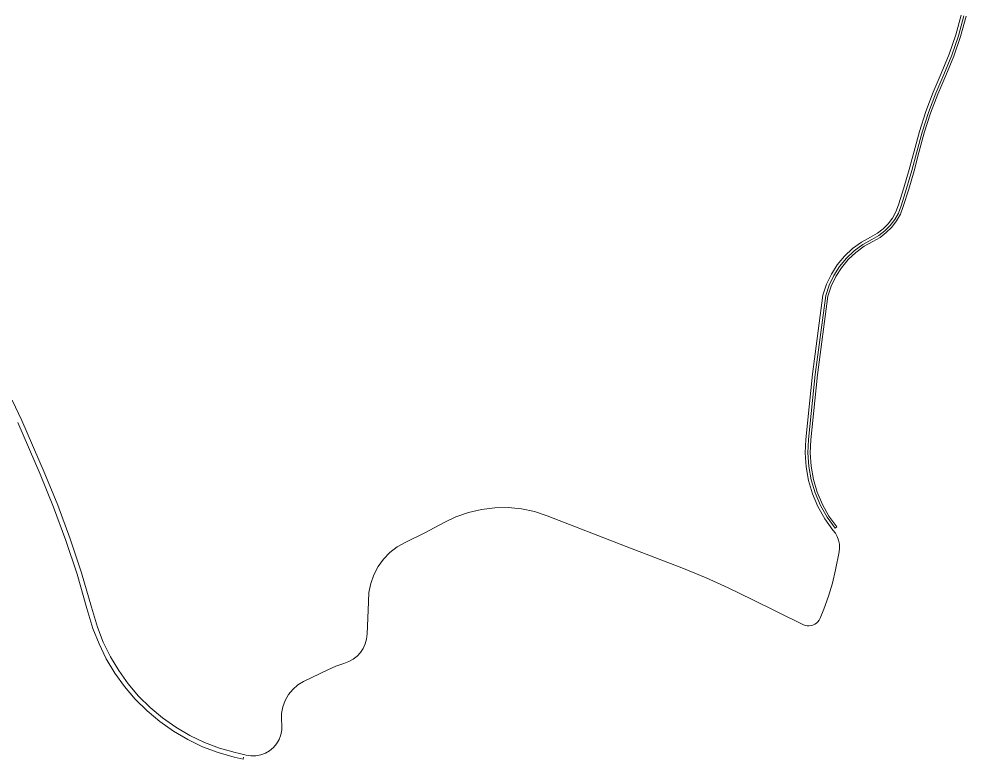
# Model space of a CAD drawing. Header units: feet. Extents: x 7510401 to 7512211, y 4691617 to 4692524.
# Drawn here: x 7511062 to 7511573, y 4691617 to 4692016 of the extents above; entities that cross this region are included whole.
import ezdxf

# ---------------------------------------------------------------- set-up
doc = ezdxf.new("R2010")
doc.units = ezdxf.units.FT
doc.header["$MEASUREMENT"] = 0
doc.layers.add('rruget', color=5, linetype='Continuous', lineweight=0)

msp = doc.modelspace()

# ---------------------------------------------------------------- linework, layer by layer
at = {"layer": 'rruget'}
for points in [[(7511057.94, 4691810.15), (7511063.27, 4691799.17), (7511075.36, 4691771.31), (7511082.72, 4691753.46), (7511089.41, 4691735.35), (7511095.43, 4691717), (7511100.77, 4691698.45), (7511104.01, 4691687.8), (7511107.18, 4691679.65), (7511111.03, 4691671.79), (7511115.52, 4691664.29), (7511120.61, 4691657.19), (7511126.29, 4691650.53), (7511132.5, 4691644.38), (7511139.2, 4691638.76), (7511146.35, 4691633.73), (7511153.9, 4691629.31), (7511161.79, 4691625.53), (7511169.96, 4691622.43), (7511178.37, 4691620.03), (7511180.05, 4691619.69), (7511184.26, 4691618.74), (7511186.89, 4691618.3), (7511189.57, 4691618.32), (7511192.2, 4691618.8), (7511194.71, 4691619.73), (7511197.02, 4691621.07), (7511199.07, 4691622.79), (7511200.79, 4691624.84), (7511202.14, 4691627.15), (7511203.06, 4691629.65), (7511203.55, 4691632.29), (7511203.57, 4691634.96), (7511203.37, 4691637.6), (7511203.4, 4691641.09), (7511204.05, 4691644.7), (7511205.31, 4691648.15), (7511207.14, 4691651.33), (7511209.48, 4691654.16), (7511212.27, 4691656.54), (7511215.27, 4691658.33), (7511228.47, 4691664.72), (7511232.8, 4691666.61), (7511237.11, 4691668.08), (7511239.82, 4691669.12), (7511242.12, 4691670.44), (7511244.19, 4691672.1), (7511245.98, 4691674.06), (7511247.44, 4691676.27), (7511248.55, 4691678.68), (7511249.27, 4691681.23), (7511249.61, 4691684.03), (7511250.34, 4691701.19), (7511250.34, 4691701.61), (7511250.59, 4691706.43), (7511251.56, 4691711.32), (7511253.22, 4691716.02), (7511255.55, 4691720.43), (7511258.47, 4691724.46), (7511261.95, 4691728.02), (7511265.9, 4691731.06), (7511270.09, 4691733.4), (7511280.76, 4691738.62), (7511291.23, 4691744.16), (7511297.6, 4691747.23), (7511304.4, 4691749.63), (7511311.43, 4691751.28), (7511318.59, 4691752.15), (7511325.81, 4691752.24), (7511332.99, 4691751.53), (7511340.05, 4691750.05), (7511346.8, 4691747.85), (7511389.45, 4691731.27), (7511420.5, 4691719.32), (7511432.59, 4691714.37), (7511444.45, 4691708.91), (7511457.51, 4691702.57), (7511484.93, 4691689.15), (7511486.09, 4691688.69), (7511487.15, 4691688.47), (7511488.22, 4691688.42), (7511489.29, 4691688.54), (7511490.33, 4691688.84), (7511491.3, 4691689.31), (7511492.19, 4691689.92), (7511492.96, 4691690.68), (7511493.6, 4691691.54), (7511494.16, 4691692.66), (7511496.13, 4691697.46), (7511498.72, 4691704.43), (7511500.84, 4691711.49), (7511502.51, 4691718.74), (7511504.39, 4691728.32), (7511504.63, 4691730.41), (7511504.55, 4691732.52), (7511504.14, 4691734.59), (7511503.42, 4691736.57), (7511502.4, 4691738.41), (7511501.11, 4691740.08), (7511501.08, 4691740.11), (7511496.68, 4691746.2), (7511493, 4691752.74), (7511490.06, 4691759.65), (7511487.92, 4691766.84), (7511486.59, 4691774.23), (7511486.09, 4691781.72), (7511486.43, 4691789.06), (7511490.01, 4691824.19), (7511495.73, 4691866.93), (7511497.66, 4691872.79), (7511500.23, 4691878.2), (7511503.45, 4691883.25), (7511507.27, 4691887.86), (7511511.64, 4691891.96), (7511516.48, 4691895.49), (7511521.39, 4691898.21), (7511525.08, 4691900.28), (7511528.14, 4691902.61), (7511530.86, 4691905.34), (7511533.18, 4691908.41), (7511535.06, 4691911.78), (7511536.52, 4691915.55), (7511539.41, 4691924.8), (7511542.31, 4691934.6), (7511544.92, 4691944.54), (7511547.82, 4691955.22), (7511551.25, 4691965.86), (7511555.18, 4691976.32), (7511559.53, 4691986.44), (7511563.86, 4691996.79), (7511567.44, 4692007.24), (7511570.34, 4692018)], [(7511502.25, 4691741.06), (7511497.95, 4691747.01), (7511494.34, 4691753.4), (7511491.47, 4691760.16), (7511489.38, 4691767.19), (7511488.08, 4691774.41), (7511487.59, 4691781.74), (7511487.92, 4691788.95), (7511491.5, 4691824.01), (7511497.19, 4691866.59), (7511499.06, 4691872.23), (7511501.55, 4691877.47), (7511504.67, 4691882.36), (7511508.37, 4691886.83), (7511512.6, 4691890.8), (7511517.29, 4691894.22), (7511522.12, 4691896.9), (7511525.9, 4691899.02), (7511529.13, 4691901.48), (7511532, 4691904.35), (7511534.44, 4691907.59), (7511536.42, 4691911.14), (7511537.94, 4691915.05), (7511540.85, 4691924.37), (7511543.75, 4691934.19), (7511546.37, 4691944.15), (7511549.26, 4691954.79), (7511552.67, 4691965.36), (7511556.57, 4691975.76), (7511560.91, 4691985.86), (7511565.26, 4691996.25), (7511568.87, 4692006.8), (7511571.79, 4692017.63)], [(7511572.96, 4692017.34), (7511570.02, 4692006.45), (7511566.38, 4691995.83), (7511562.01, 4691985.39), (7511557.68, 4691975.31), (7511553.8, 4691964.97), (7511550.41, 4691954.45), (7511547.53, 4691943.84), (7511544.91, 4691933.87), (7511542, 4691924.02), (7511539.07, 4691914.65), (7511537.5, 4691910.62), (7511535.45, 4691906.94), (7511532.9, 4691903.56), (7511529.92, 4691900.57), (7511526.56, 4691898.02), (7511522.71, 4691895.85), (7511517.94, 4691893.21), (7511513.37, 4691889.88), (7511509.25, 4691886.01), (7511505.64, 4691881.65), (7511502.6, 4691876.89), (7511500.17, 4691871.78), (7511498.37, 4691866.32), (7511492.69, 4691823.87), (7511489.12, 4691788.86), (7511488.79, 4691781.75), (7511489.27, 4691774.56), (7511490.55, 4691767.47), (7511492.6, 4691760.56), (7511495.42, 4691753.93), (7511498.96, 4691747.66), (7511503.18, 4691741.82), (7511502.25, 4691741.06)], [(7511182.82, 4691617.51), (7511182.65, 4691616.56), (7511179.56, 4691617.24), (7511177.83, 4691617.58), (7511169.22, 4691620.05), (7511160.84, 4691623.22), (7511152.76, 4691627.08), (7511145.03, 4691631.61), (7511137.7, 4691636.76), (7511130.84, 4691642.51), (7511124.47, 4691648.82), (7511118.66, 4691655.63), (7511113.43, 4691662.91), (7511108.83, 4691670.59), (7511104.9, 4691678.64), (7511101.64, 4691686.99), (7511098.35, 4691697.8), (7511093.04, 4691716.27), (7511087.05, 4691734.52), (7511080.39, 4691752.55), (7511073.07, 4691770.31), (7511061.01, 4691798.11)]]:
    msp.add_lwpolyline(points, dxfattribs=at)

doc.saveas('drawing.dxf')
